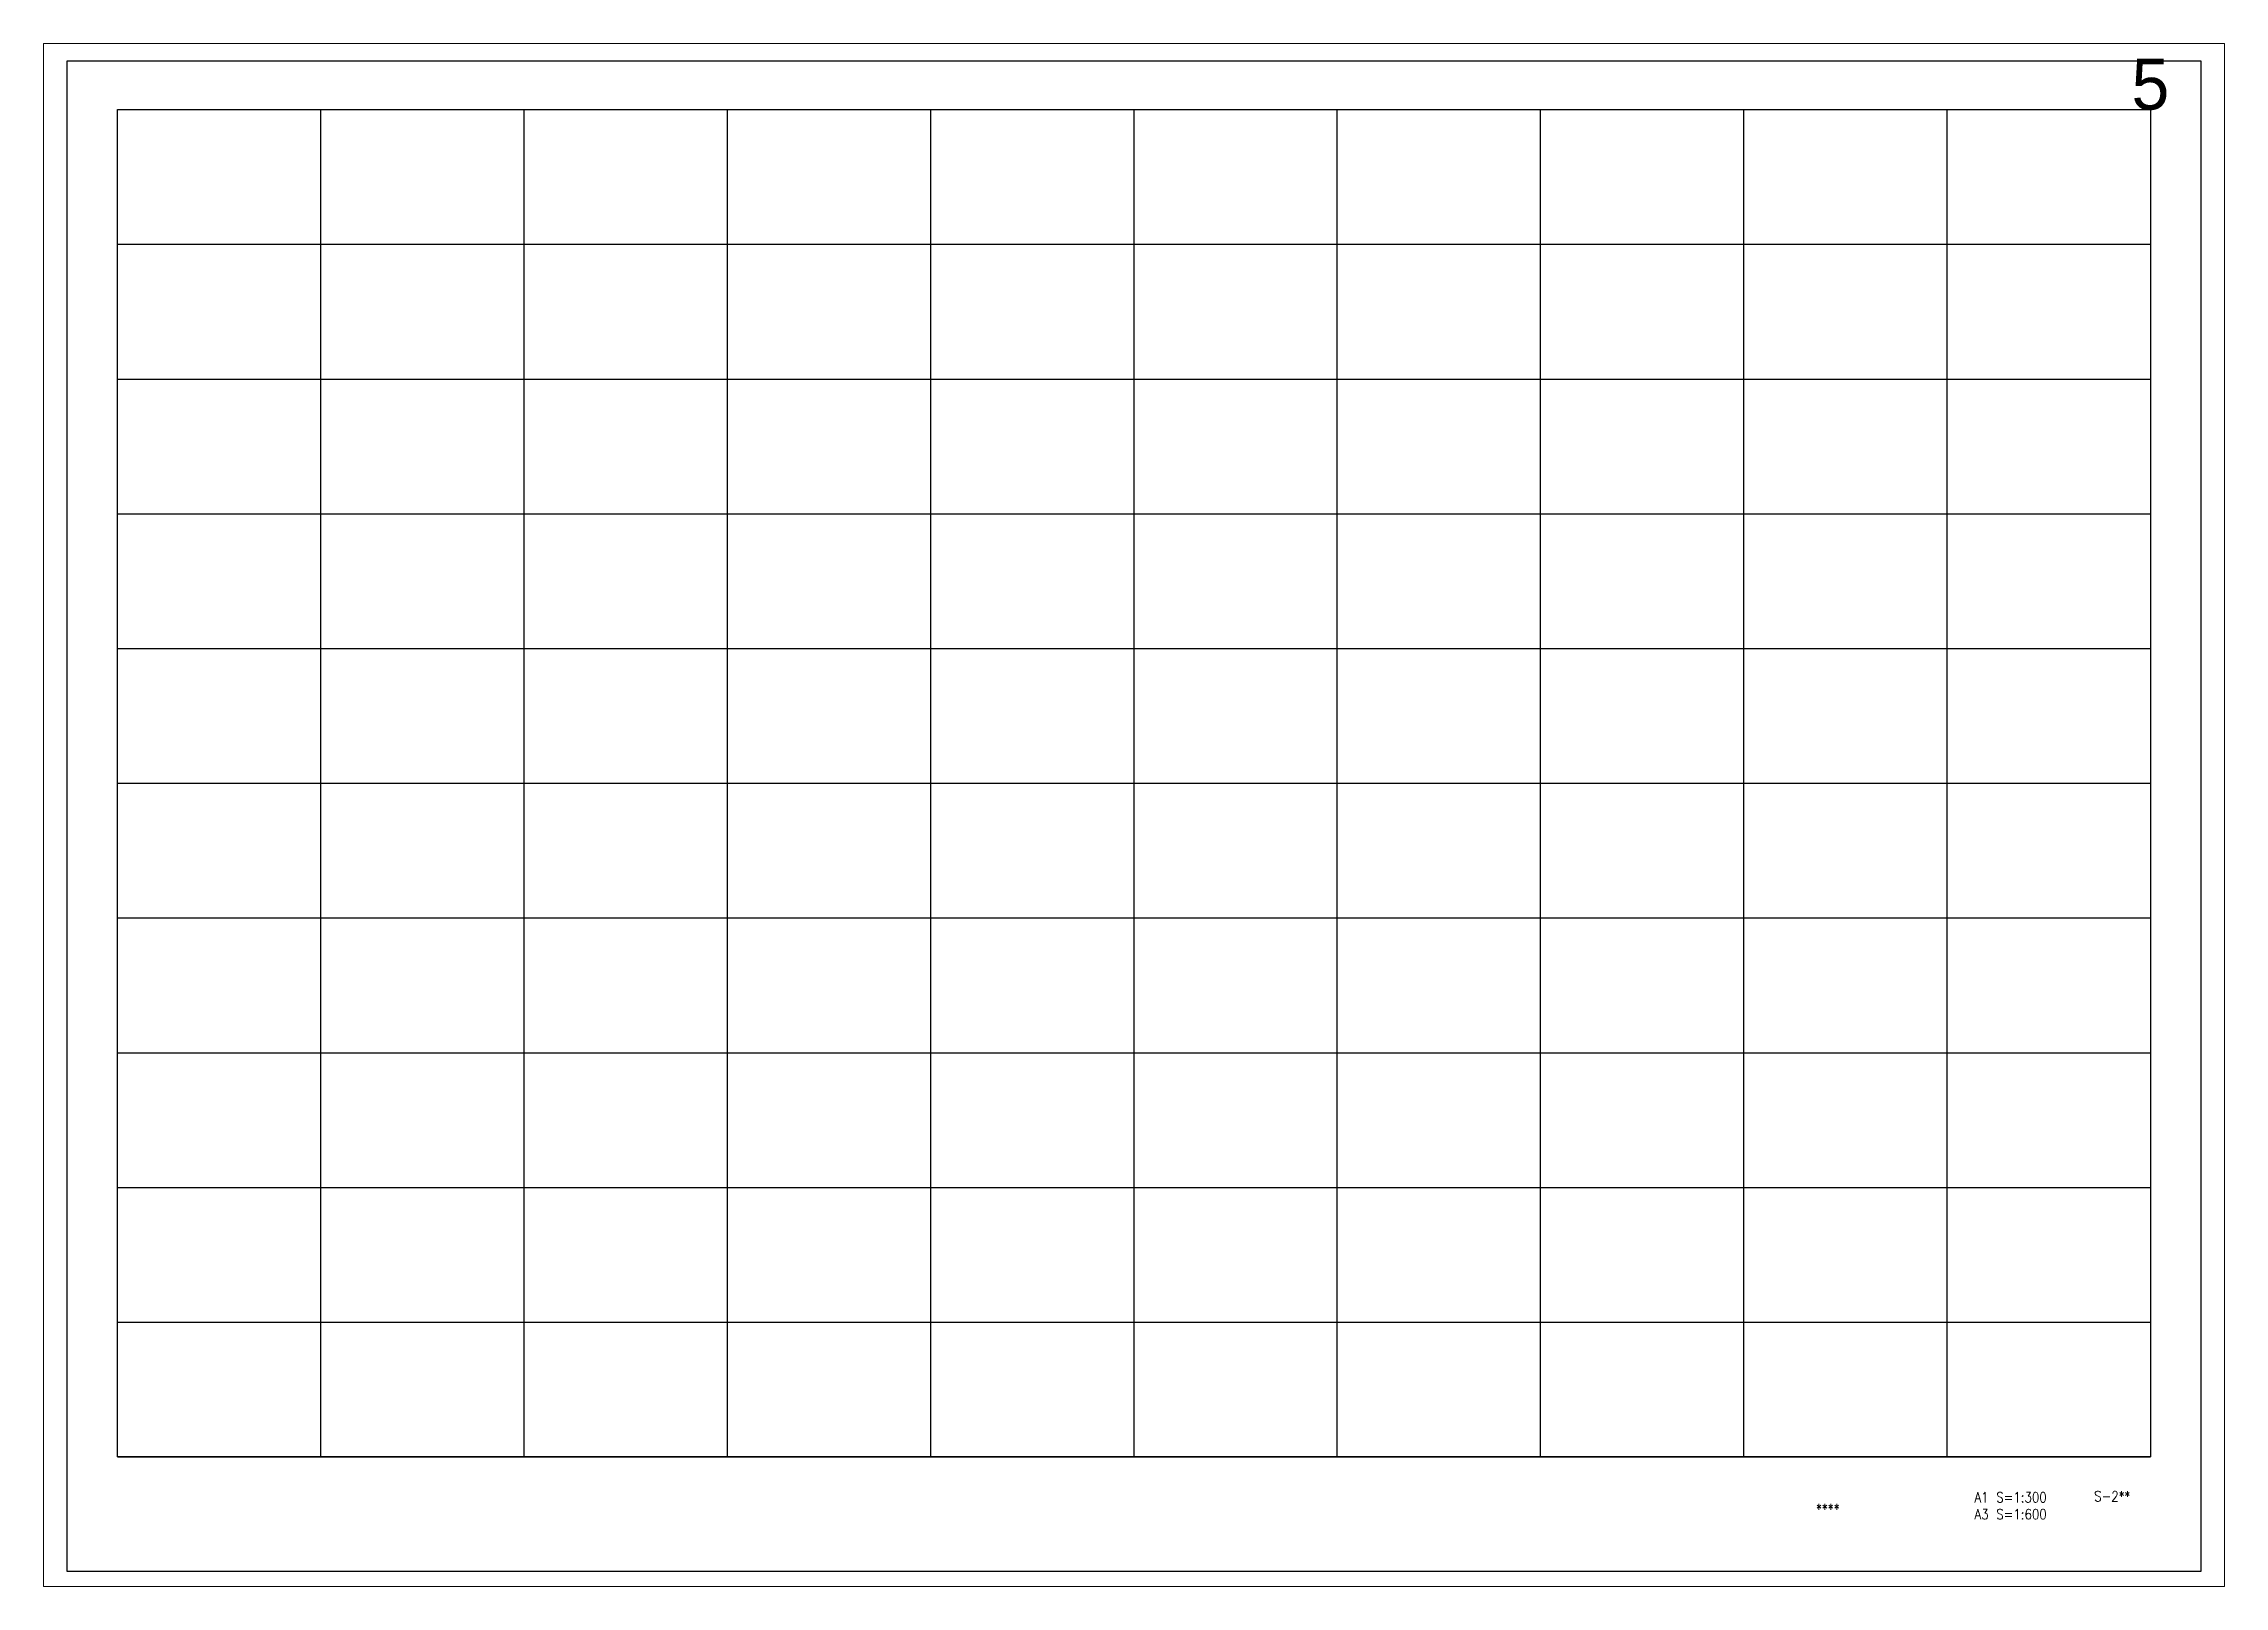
# Paper-space layout '05' of a CAD drawing. Extents: x -23 to 863, y -16 to 610.
# The model-space entities are those that its viewports show. They can reach past a viewport. Long polylines and large blocks are cut down to what shows.
import ezdxf
from ezdxf.enums import TextEntityAlignment as Align

# ---------------------------------------------------------------- set-up
doc = ezdxf.new("R2010")
doc.units = 0
doc.header["$MEASUREMENT"] = 0
doc.layers.get('Defpoints').update_dxf_attribs({"color": 251, "linetype": 'CONTINUOUS'})
doc.layers.add('99_レイアウト枠', color=251, linetype='CONTINUOUS', plot=False)
doc.layers.add('99_頁番号', color=6, linetype='CONTINUOUS')
doc.styles.add('DRACAD', font='txt', dxfattribs={"width": 0.85, "bigfont": 'extfont2'})
doc.styles.get("Standard").update_dxf_attribs({"font": 'Osaka.ttc'})

msp = doc.modelspace()

# ---------------------------------------------------------------- linework, layer by layer
at = {"layer": '99_レイアウト枠'}
for p, q in [((8000, -1307600), (8000, -1095600)), ((40000, -1307600), (40000, -1095600)), ((72000, -1307600), (72000, -1095600)), ((104000, -1307600), (104000, -1095600)), ((136000, -1307600), (136000, -1095600)), ((168000, -1307600), (168000, -1095600)), ((199999.99992, -1307600), (199999.99992, -1095600)), ((231999.99992, -1307600), (231999.99992, -1095600)), ((263999.99992, -1307600), (263999.99992, -1095600)), ((295999.99992, -1307600), (295999.99992, -1095600)), ((8000, -1116800), (327999.99985, -1116800)), ((8000, -1138000), (327999.99985, -1138000)), ((8000, -1159200), (327999.99985, -1159200)), ((8000, -1180400), (327999.99985, -1180400)), ((8000, -1201600), (327999.99985, -1201600)), ((8000, -1222800), (327999.99985, -1222800)), ((8000, -1244000), (327999.99985, -1244000)), ((8000, -1265200), (327999.99985, -1265200)), ((8000, -1286400), (327999.99985, -1286400)), ((8000, -1307600), (327999.99985, -1307600))]:
    msp.add_line(p, q, dxfattribs=at)
for points in [[(0, -1325600), (336000, -1325600), (336000, -1088000), (0, -1088000)], [(8000, -1095600), (327999.99985, -1095600), (327999.99985, -1307600), (8000, -1307600)]]:
    msp.add_lwpolyline(points, close=True, dxfattribs=at)

# ---------------------------------------------------------------- texts
msp.add_text('5', height=8000, dxfattribs=at).set_placement((327999.99985, -1095600), align=Align.CENTER)
at = {"layer": '99_頁番号', "char_height": 1600, "attachment_point": 5, "style": 'DRACAD'}
for s, insert in [('A1 S=1:300^JA3 S=1:600', (305999.99985, -1315297.27463)), ('{S-2**}', (321999.99985, -1313800)), ('{  ****  }', (275999.99985, -1315800))]:
    msp.add_mtext(s, dxfattribs=dict(at, insert=insert))

psp = doc.layouts.new('05')

# ---------------------------------------------------------------- viewports
at = {"layer": 'Defpoints'}
psp.add_viewport(center=(420, 297), size=(885.46, 626.16), view_center_point=(168000, -1206600), view_height=242760, dxfattribs=at)

doc.saveas('drawing.dxf')
